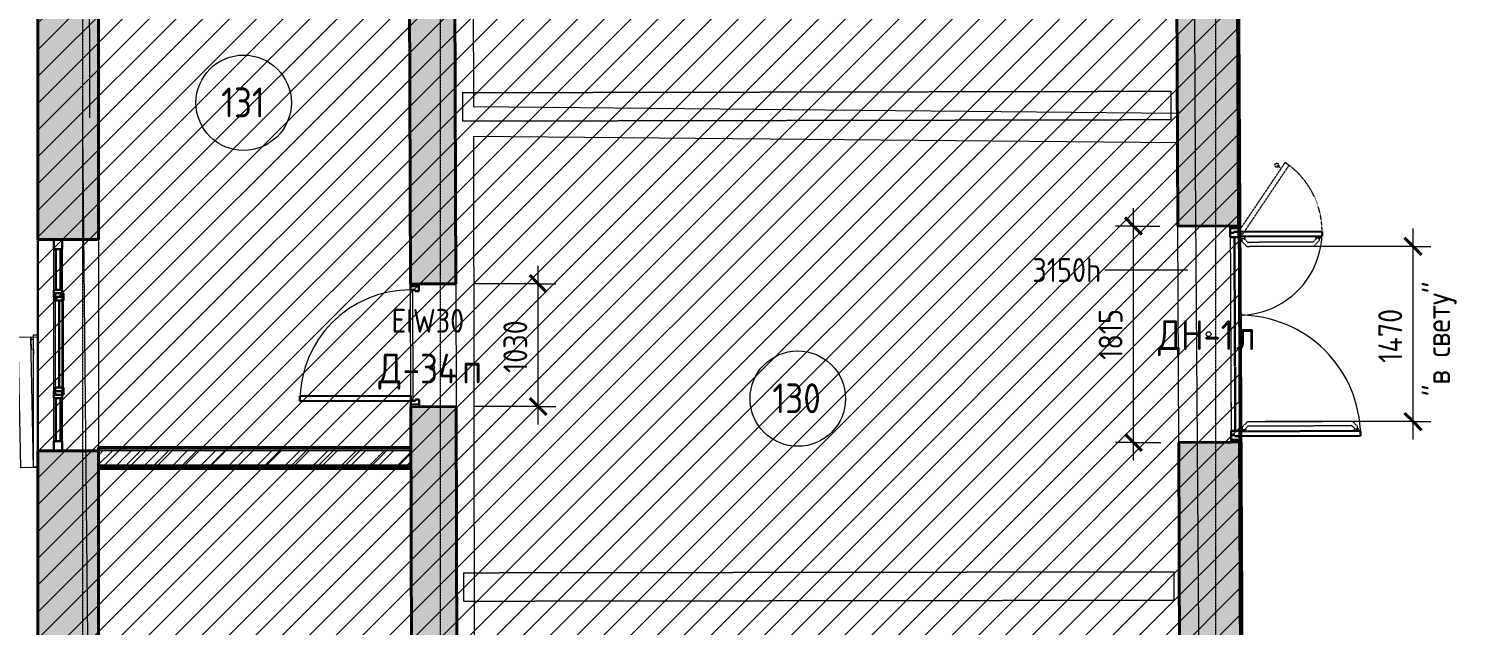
# Model space of a CAD drawing. Header units: millimetres. Extents: x -11886 to 379896, y -8130 to 47743.
# Drawn here: x 45956 to 57936, y 24606 to 29611 of the extents above; entities that cross this region are included whole.
import ezdxf

# ---------------------------------------------------------------- set-up
doc = ezdxf.new("R2010")
doc.units = ezdxf.units.MM
for name, pattern in [('ADSK_Линия сетки', [25, 20, -2.5, 0, -2.5]), ('ADSK_Сверху', [4.5, 3, -1.5]), ('ADSK_Снесено', [4.5, 3, -1.5]), ('ADSK_Штриховая_ш2 п1', [3, 2, -1])]:
    doc.linetypes.add(name, pattern=pattern)
for name, color, linetype, lineweight, true_color in [('_ Окна', 5, 'Continuous', 30, 0x0000ff), ('Витраж', 5, 'Continuous', 18, 0x0000ff), ('Двери', 5, 'Continuous', 18, 0x0000ff), ('Линии', 7, 'Continuous', 9, 0x00a600), ('Окна', 5, 'Continuous', 18, 0x0000ff), ('Панели витража', 5, 'Continuous', 18, 0x0000ff), ('Стены внутренние', 5, 'Continuous', 18, 0x0000ff), ('Стены наружные', 1, 'ADSK_Снесено', 18, 0xff0000), ('Стены штриховка', 5, 'Continuous', 18, 0x0000ff)]:
    doc.layers.add(name, color=color, linetype=linetype, lineweight=lineweight, true_color=true_color)
for name, color, linetype, lineweight in [('Аннотация', 7, 'Continuous', 9), ('Каркас', 7, 'Continuous', 18), ('Марки дверей', 7, 'Continuous', 20), ('Марки помещений', 7, 'Continuous', 20), ('Оси', 7, 'Continuous', 9), ('Перекрытие', 7, 'Continuous', 18), ('Размеры', 7, 'Continuous', 9), ('Размеры-100', 7, 'Continuous', 9)]:
    doc.layers.add(name, color=color, linetype=linetype, lineweight=lineweight)
doc.styles.add('GOST Common_1', font='GOST_Common.ttf', dxfattribs={"width": 0.9, "height": 200})
doc.styles.add('GOST Common_2', font='GOST_Common.ttf', dxfattribs={"width": 0.9, "height": 250})
doc.dimstyles.new('ADSK_Основной_2_мм_Округление_до_1_мм', dxfattribs={"dimscale": 304.8, "dimtxt": 201.142999, "dimasz": 0.463911, "dimexe": 0.492126, "dimexo": 0.492126, "dimgap": 0.098425, "dimtad": 1, "dimdec": 0, "dimdsep": 46, "dimtxsty": 'GOST Common_1', "dimblk1": 'OBLIQUE', "dimblk2": 'OBLIQUE', "dimsah": 1, "dimcen": 0.09, "dimdle": 0.492126, "dimazin": 2, "dimtfac": 1, "dimtdec": 4, "dimtix": 1, "dimtmove": 0, "dimatfit": 3, "dimfxl": 1, "dimtvp": 1, "dimtolj": 1, "dimtzin": 0, "dimlwd": 20, "dimlwe": 20, "dimarcsym": 2})

# ---------------------------------------------------------------- blocks, each defined once
blk = doc.blocks.new('ADSK_БалкаЖБ_Прямоугольная - 238_4х558мм-821700-01 План 1-го этажа маркировочный')
at = {"layer": 'Каркас', "color": 253, "linetype": 'ADSK_Сверху', "true_color": 0xaaaaaa}
for p, q in [((-2971, 119), (-2971, -119)), ((-2971, 119), (2971, 119)), ((2971, -119), (2971, 119)), ((-2971, -119), (2971, -119))]:
    blk.add_line(p, q, dxfattribs=at)
blk = doc.blocks.new('ADSK_БалкаЖБ_Прямоугольная - 238_4х558мм-821702-01 План 1-го этажа маркировочный')
at = {"layer": 'Каркас', "color": 253, "linetype": 'ADSK_Сверху', "true_color": 0xaaaaaa}
for p, q in [((-2980, 119), (-2980, -119)), ((-2980, 119), (2980, 119)), ((2980, -119), (2980, 119)), ((-2980, -119), (2980, -119))]:
    blk.add_line(p, q, dxfattribs=at)
blk = doc.blocks.new('Прямоугольный импост - 70х20_60мм-1425107-01 План 1-го этажа маркировочный')
at = {"layer": 'Витраж', "color": 161, "linetype": 'ADSK_Сверху', "true_color": 0xaaaaff}
for p, q in [((46238, 23889), (46168, 23889)), ((46168, 23809), (46168, 23889)), ((46238, 23809), (46238, 23889)), ((46168, 23439), (46168, 23469)), ((46238, 23439), (46238, 23469))]:
    blk.add_line(p, q, dxfattribs=at)
blk = doc.blocks.new('Прямоугольный импост - 70х20_60мм-1258642-01 План 1-го этажа маркировочный')
at = {"layer": 'Витраж', "color": 161, "linetype": 'ADSK_Сверху', "true_color": 0xaaaaff}
for p, q in [((-80, 35), (0, 35)), ((0, 35), (0, -35)), ((0, -35), (-80, -35))]:
    blk.add_line(p, q, dxfattribs=at)
blk = doc.blocks.new('Прямоугольный импост - 70х20_60мм-1258643-01 План 1-го этажа маркировочный')
at = {"layer": 'Витраж', "color": 161, "linetype": 'ADSK_Сверху', "true_color": 0xaaaaff}
for p, q in [((0, 35), (-80, 35)), ((0, -35), (0, 35)), ((-80, -35), (0, -35))]:
    blk.add_line(p, q, dxfattribs=at)
blk = doc.blocks.new('Прямоугольный импост - 70х20_60мм-1243038-01 План 1-го этажа маркировочный')
at = {"layer": 'Витраж', "color": 161, "linetype": 'ADSK_Сверху', "true_color": 0xaaaaff}
for p, q in [((46168, 23409), (46168, 23439)), ((46238, 23409), (46238, 23439)), ((46168, 22589), (46168, 22619)), ((46238, 22589), (46238, 22619))]:
    blk.add_line(p, q, dxfattribs=at)
blk = doc.blocks.new('Прямоугольный импост - 70х20_60мм-1225113-01 План 1-го этажа маркировочный')
at = {"layer": 'Витраж', "color": 161, "linetype": 'ADSK_Сверху', "true_color": 0xaaaaff}
for p, q in [((-6006, 10092), (-6006, 10122)), ((-5936, 10092), (-5936, 10122)), ((-6006, 9652), (-6006, 9732)), ((-5936, 9652), (-5936, 9732)), ((-6006, 9652), (-5936, 9652))]:
    blk.add_line(p, q, dxfattribs=at)
blk = doc.blocks.new('Прямоугольный импост - 70х60мм-1258640-01 План 1-го этажа маркировочный')
at = {"layer": 'Витраж', "color": 161, "linetype": 'ADSK_Сверху', "true_color": 0xaaaaff}
for p, q in [((-30, 35), (30, 35)), ((30, -35), (-30, -35))]:
    blk.add_line(p, q, dxfattribs=at)
blk = doc.blocks.new('Прямоугольный импост - 70х60мм-1425109-01 План 1-го этажа маркировочный')
at = {"layer": 'Витраж', "color": 161, "linetype": 'ADSK_Сверху', "true_color": 0xaaaaff}
for p, q in [((46238, 23809), (46168, 23809)), ((46168, 23469), (46168, 23809)), ((46238, 23469), (46238, 23809)), ((46168, 23469), (46238, 23469))]:
    blk.add_line(p, q, dxfattribs=at)
blk = doc.blocks.new('Прямоугольный импост - 70х60мм-1225009-01 План 1-го этажа маркировочный')
at = {"layer": 'Витраж', "color": 161, "linetype": 'ADSK_Сверху', "true_color": 0xaaaaff}
for p, q in [((-5936, 11392), (-6006, 11392)), ((-6006, 11032), (-6006, 11392)), ((-5936, 11032), (-5936, 11392)), ((-6006, 11032), (-5936, 11032))]:
    blk.add_line(p, q, dxfattribs=at)
blk = doc.blocks.new('Прямоугольный импост - 70х60мм-1243040-01 План 1-го этажа маркировочный')
at = {"layer": 'Витраж', "color": 161, "linetype": 'ADSK_Сверху', "true_color": 0xaaaaff}
for p, q in [((46238, 23409), (46168, 23409)), ((46168, 22619), (46168, 23409)), ((46238, 22619), (46238, 23409)), ((46168, 22619), (46238, 22619))]:
    blk.add_line(p, q, dxfattribs=at)
blk = doc.blocks.new('Витраж-тент - 75мм-2075144-01 План 1-го этажа маркировочный')
at = {"layer": '_ Окна', "color": 161, "linetype": 'ADSK_Сверху', "true_color": 0xaaaaff}
for p, q in [((-887.5, 25), (-812.5, 25)), ((-812.5, 25), (-812.5, -45)), ((887.5, 25), (812.5, 25)), ((812.5, 25), (812.5, -45)), ((-812.5, -45), (-887.5, -45)), ((-812.5, -10), (812.5, -10)), ((812.5, -45), (887.5, -45))]:
    blk.add_line(p, q, dxfattribs=at)
at = {"layer": 'Окна', "color": 161, "linetype": 'ADSK_Сверху', "true_color": 0xaaaaff}
for p, q in [((812.5, 25), (-812.5, 25)), ((-812.5, -45), (812.5, -45))]:
    blk.add_line(p, q, dxfattribs=at)
blk = doc.blocks.new('Прямоугольный импост - 70х20мм-2075044-01 План 1-го этажа маркировочный')
at = {"layer": 'Витраж', "color": 161, "linetype": 'ADSK_Сверху', "true_color": 0xaaaaff}
for p, q in [((56031, 27937), (56039, 26162)), ((56101, 27937), (56109, 26162))]:
    blk.add_line(p, q, dxfattribs=at)
blk = doc.blocks.new('Прямоугольный импост - 70х20мм-2075145-01 План 1-го этажа маркировочный')
at = {"layer": 'Витраж', "color": 161, "linetype": 'ADSK_Сверху', "true_color": 0xaaaaff}
for p, q in [((0, 45), (-20, 45)), ((-20, 45), (-20, -25)), ((0, -25), (0, 45)), ((-20, -25), (0, -25))]:
    blk.add_line(p, q, dxfattribs=at)
blk = doc.blocks.new('Прямоугольный импост - 70х20мм-2075146-01 План 1-го этажа маркировочный')
at = {"layer": 'Витраж', "color": 161, "linetype": 'ADSK_Сверху', "true_color": 0xaaaaff}
for p, q in [((-20, -25), (-20, 45)), ((-20, 45), (0, 45)), ((0, 45), (0, -25)), ((0, -25), (-20, -25))]:
    blk.add_line(p, q, dxfattribs=at)
blk = doc.blocks.new('AC_Окно_1Створка - 1091_5х1319h-807647-01 План 1-го этажа маркировочный')
at = {"layer": 'Линии', "color": 8, "lineweight": 18, "true_color": 0x808080}
for p, q in [((508, 408), (-584, 408)), ((-584, 408), (-584, 298)), ((508, 298), (508, 408)), ((-584, 298), (-584, 263)), ((-584, 298), (-549, 298)), ((-584, 298), (508, 298)), ((-564, 298), (-484, 298)), ((-484, 298), (-484, 296)), ((448, 278), (368, 278)), ((408, 298), (408, 278)), ((488, 298), (408, 298)), ((448, 276), (448, 278)), ((508, 298), (473, 298)), ((488, 275), (488, 298)), ((508, 298), (508, 239))]:
    blk.add_line(p, q, dxfattribs=at)
blk = doc.blocks.new('Системная панель - _AR_Стекло_40мм_привязка по центру-V138-01 План 1-го этажа маркировочный')
at = {"layer": 'Панели витража', "lineweight": 30}
for p, q in [((180, 20), (-180, 20)), ((-180, 20), (-180, -20)), ((180, -20), (180, 20)), ((-180, -20), (180, -20))]:
    blk.add_line(p, q, dxfattribs=at)
blk = doc.blocks.new('Прямоугольный импост - 70х20_60мм-V139-01 План 1-го этажа маркировочный')
at = {"layer": 'Витраж', "lineweight": 30}
for p, q in [((-80, 35), (0, 35)), ((-80, -35), (-80, 35)), ((0, 35), (0, -35)), ((0, -35), (-80, -35))]:
    blk.add_line(p, q, dxfattribs=at)
blk = doc.blocks.new('Прямоугольный импост - 70х20_60мм-V140-01 План 1-го этажа маркировочный')
at = {"layer": 'Витраж', "lineweight": 30}
for p, q in [((0, 35), (-80, 35)), ((-80, 35), (-80, -35)), ((0, -35), (0, 35)), ((-80, -35), (0, -35))]:
    blk.add_line(p, q, dxfattribs=at)
blk = doc.blocks.new('Системная панель - _AR_Стекло_40мм_привязка по центру-V141-01 План 1-го этажа маркировочный')
at = {"layer": 'Панели витража', "lineweight": 30}
for p, q in [((170, 20), (-170, 20)), ((-170, 20), (-170, -20)), ((170, -20), (170, 20)), ((-170, -20), (170, -20))]:
    blk.add_line(p, q, dxfattribs=at)
blk = doc.blocks.new('Витраж-тент со смещением вовне - 60мм 30 сдвиг-1466951-01 План 1-го этажа маркировочный')
at = {"layer": '_ Окна'}
for p, q in [((-425, 25), (-425, -45)), ((-425, 25), (-365, 25)), ((-425, -45), (-425, 25)), ((-365, 25), (-365, -45)), ((425, 25), (365, 25)), ((365, 25), (365, -45)), ((425, -45), (425, 25)), ((425, -45), (425, 25)), ((-365, -45), (-425, -45)), ((-365, -10), (365, -10)), ((365, -45), (425, -45))]:
    blk.add_line(p, q, dxfattribs=at)
at = {"layer": 'Окна'}
for p, q in [((365, 25), (-365, 25)), ((-365, -45), (365, -45))]:
    blk.add_line(p, q, dxfattribs=at)
blk = doc.blocks.new('Прямоугольный импост - 70х60мм-V37-01 План 1-го этажа маркировочный')
at = {"layer": 'Витраж'}
for p, q in [((-6006, 9732), (-6006, 10092)), ((-5936, 10092), (-5936, 9732))]:
    blk.add_line(p, q, dxfattribs=at)
blk = doc.blocks.new('Прямоугольный импост - 70х60мм-V134-01 План 1-го этажа маркировочный')
at = {"layer": 'Витраж'}
for p, q in [((46168, 23469), (46168, 23809)), ((46238, 23809), (46238, 23469))]:
    blk.add_line(p, q, dxfattribs=at)
blk = doc.blocks.new('Прямоугольный импост - 70х60мм-V142-01 План 1-го этажа маркировочный')
at = {"layer": 'Витраж', "lineweight": 30}
for p, q in [((-30, 35), (30, 35)), ((-30, -35), (-30, 35)), ((30, 35), (30, -35)), ((30, -35), (-30, -35))]:
    blk.add_line(p, q, dxfattribs=at)
blk = doc.blocks.new('Прямоугольный импост - 70х60мм-V143-01 План 1-го этажа маркировочный')
at = {"layer": 'Витраж'}
for p, q in [((46168, 26571), (46168, 27361)), ((46238, 27361), (46238, 26571))]:
    blk.add_line(p, q, dxfattribs=at)
blk = doc.blocks.new('Прямоугольный импост - 70х20_56мм-1423958-01 План 1-го этажа маркировочный')
at = {"layer": 'Линии', "color": 8, "lineweight": 18, "true_color": 0x808080}
for p, q in [((45998, 27042), (46033, 27042)), ((45998, 26487), (45998, 27042))]:
    blk.add_line(p, q, dxfattribs=at)
blk = doc.blocks.new('Прямоугольный импост - 70х20_56мм-1423960-01 План 1-го этажа маркировочный')
at = {"layer": 'Линии', "color": 8, "lineweight": 18, "true_color": 0x808080}
for p, q in [((45998, 25932), (45998, 26487)), ((46033, 25932), (45998, 25932))]:
    blk.add_line(p, q, dxfattribs=at)
blk = doc.blocks.new('AC_Дверь_Однопольная - Д-34п 1030х2200h-1983151-01 План 1-го этажа маркировочный')
at = {"layer": 'Двери', "lineweight": 30}
for p, q in [((-465, 1120), (-425, 1120)), ((-465, 190), (-465, 1120)), ((-425, 1120), (-425, 190)), ((-515, 190), (-495, 190)), ((-515, 120), (-515, 190)), ((-495, 120), (-515, 120)), ((-495, 190), (-465, 190)), ((-495, 120), (-495, 190)), ((-495, 190), (-495, 120)), ((-455, 120), (-495, 120)), ((-425, 190), (-465, 190)), ((-465, 190), (-465, 150)), ((-465, 150), (-455, 150)), ((-455, 150), (-455, 120)), ((455, 150), (465, 150)), ((455, 120), (455, 150)), ((495, 120), (455, 120)), ((465, 190), (495, 190)), ((465, 150), (465, 190)), ((495, 190), (495, 120)), ((495, 190), (515, 190)), ((495, 120), (495, 190)), ((515, 120), (495, 120)), ((515, 190), (515, 120))]:
    blk.add_line(p, q, dxfattribs=at)
at = {"layer": 'Двери'}
blk.add_arc((-465, 190), 930, 0, 90, dxfattribs=at)
blk = doc.blocks.new('AC_Дверь_Двупольная - ДН-1л 1815х2110h-2039696-01 План 1-го этажа маркировочный')
at = {"layer": 'Двери', "linetype": 'ADSK_Сверху', "lineweight": 9}
for p, q in [((778, 1244), (735, 1202)), ((735, 323), (735, 1202)), ((801, 1226), (771, 1196)), ((801, 1244), (778, 1244)), ((817, 1255), (801, 1255)), ((801, 1255), (801, 1217)), ((801, 1236), (801, 1244)), ((801, 1217), (817, 1217)), ((771, 329), (771, 1196)), ((-818, 940), (-802, 940)), ((-802, 902), (-818, 902)), ((-802, 940), (-802, 902)), ((-802, 921), (-802, 929)), ((-802, 929), (-778, 929)), ((-802, 911), (-771, 881)), ((-778, 929), (-735, 887)), ((-771, 329), (-771, 881)), ((-735, 323), (-735, 887)), ((-802, 309), (-818, 309)), ((-818, 270), (-802, 270)), ((-802, 299), (-771, 329)), ((-802, 270), (-802, 309)), ((-802, 289), (-802, 281)), ((-802, 281), (-778, 281)), ((-778, 281), (-735, 323)), ((778, 281), (735, 323)), ((801, 299), (771, 329)), ((801, 281), (778, 281)), ((801, 270), (801, 309)), ((801, 309), (817, 309)), ((817, 270), (801, 270))]:
    blk.add_line(p, q, dxfattribs=at)
at = {"layer": 'Двери', "lineweight": 30}
for p, q in [((857, 1270), (817, 1270)), ((817, 1270), (817, 255)), ((857, 255), (857, 1270)), ((-858, 955), (-818, 955)), ((-858, 255), (-858, 955)), ((-818, 955), (-818, 255)), ((-908, 255), (-888, 255)), ((-908, 185), (-908, 255)), ((-888, 255), (-858, 255)), ((-888, 185), (-888, 255)), ((-888, 255), (-888, 185)), ((-818, 255), (-858, 255)), ((-858, 255), (-858, 215)), ((817, 255), (857, 255)), ((887, 255), (857, 255)), ((857, 255), (857, 215)), ((887, 185), (887, 255)), ((907, 255), (887, 255)), ((887, 255), (887, 185)), ((907, 185), (907, 255)), ((-888, 185), (-908, 185)), ((-848, 185), (-888, 185)), ((-858, 215), (-848, 215)), ((-848, 215), (-848, 185)), ((857, 215), (847, 215)), ((847, 215), (847, 185)), ((847, 185), (887, 185)), ((887, 185), (907, 185))]:
    blk.add_line(p, q, dxfattribs=at)
at = {"layer": 'Двери'}
for centre, radius, start, end in [((857, 255), 1015, 90, 180), ((-858, 255), 700, 360, 90)]:
    blk.add_arc(centre, radius, start, end, dxfattribs=at)
blk = doc.blocks.new('ADSK_Марка_Помещение_ОдноЗначение - Номер-247393-01 План 1-го этажа маркировочный')
at = {"layer": 'Марки помещений'}
blk.add_circle((0, 0), 4, dxfattribs=at)
blk = doc.blocks.new('ADSK_Марка_Дверь - Марка типа и комментарии-2020407-01 План 1-го этажа маркировочный')
at = {"layer": 'Марки дверей', "lineweight": 9}
blk.add_circle((0, 0), 0.2, dxfattribs=at)
blk = doc.blocks.new('DIMBLOCK53-01 План 1-го этажа маркировочный')
at = {"layer": 'Размеры-100', "lineweight": 20, "transparency": 16777216}
for p, q in [((50228, 26291), (50228, 27621)), ((50228, 27471), (49688, 27471)), ((50228, 27471), (50378, 27471)), ((50228, 26441), (49690, 26441)), ((50228, 26441), (50378, 26441))]:
    blk.add_line(p, q, dxfattribs=at)
at = {"layer": 'Размеры-100', "lineweight": 40, "transparency": 16777216}
for p, q in [((50228, 27471), (50158, 27542)), ((50228, 27471), (50299, 27401)), ((50228, 26441), (50158, 26512)), ((50228, 26441), (50299, 26371))]:
    blk.add_line(p, q, dxfattribs=at)
at = {"layer": 'Размеры-100', "color": 0, "lineweight": 20, "transparency": 16777216, "insert": (49937, 26723), "char_height": 200, "width": 560.47, "attachment_point": 1, "rotation": 90, "line_spacing_factor": 1.022761, "style": 'GOST Common_1'}
blk.add_mtext('1030', dxfattribs=at)
blk = doc.blocks.new('_Oblique')
at = {"color": 0, "linetype": 'ByBlock', "lineweight": -2}
blk.add_line((-0.5, -0.5), (0.5, 0.5), dxfattribs=at)
blk = doc.blocks.new('DIMBLOCK68-01 План 1-го этажа маркировочный')
at = {"layer": 'Размеры-100', "lineweight": 20, "transparency": 16777216}
for p, q in [((55219, 25990), (55219, 28105)), ((55219, 27955), (55069, 27955)), ((55219, 27955), (55441, 27955)), ((55219, 26140), (55069, 26140)), ((55219, 26140), (55449, 26140))]:
    blk.add_line(p, q, dxfattribs=at)
at = {"layer": 'Размеры-100', "lineweight": 40, "transparency": 16777216}
for p, q in [((55219, 27955), (55149, 28026)), ((55219, 27955), (55290, 27884)), ((55219, 26140), (55149, 26211)), ((55219, 26140), (55290, 26069))]:
    blk.add_line(p, q, dxfattribs=at)
at = {"layer": 'Размеры-100', "color": 0, "lineweight": 20, "transparency": 16777216, "insert": (54928, 26833), "char_height": 200, "width": 515.47, "attachment_point": 1, "rotation": 90, "line_spacing_factor": 1.022761, "style": 'GOST Common_1'}
blk.add_mtext('1815', dxfattribs=at)
blk = doc.blocks.new('DIMBLOCK69-01 План 1-го этажа маркировочный')
at = {"layer": 'Размеры-100', "lineweight": 20, "transparency": 16777216}
for p, q in [((57564, 26165), (57564, 27935)), ((57564, 27785), (56320, 27785)), ((57564, 27785), (57714, 27785)), ((57564, 26315), (56326, 26315)), ((57564, 26315), (57714, 26315))]:
    blk.add_line(p, q, dxfattribs=at)
at = {"layer": 'Размеры-100', "lineweight": 40, "transparency": 16777216}
for p, q in [((57564, 27785), (57493, 27856)), ((57564, 27785), (57635, 27714)), ((57564, 26315), (57493, 26386)), ((57564, 26315), (57635, 26244))]:
    blk.add_line(p, q, dxfattribs=at)
at = {"layer": 'Размеры-100', "color": 0, "lineweight": 20, "transparency": 16777216, "char_height": 200, "attachment_point": 1, "rotation": 90, "line_spacing_factor": 1.022761, "style": 'GOST Common_1'}
for s, insert, width in [('"в свету"', (57674, 26528), 1251.86), ('1470', (57273, 26808), 580.93)]:
    blk.add_mtext(s, dxfattribs=dict(at, insert=insert, width=width))

msp = doc.modelspace()

# ---------------------------------------------------------------- hatches: boundary and pattern name
at = {"lineweight": 13, "true_color": 0x636466, "transparency": 33554559}
h = msp.add_hatch(dxfattribs=at)
h.set_pattern_fill('ANSI31', color=251, scale=50)
h.set_pattern_definition([(45, (0, 84876.59), (-112.2532, 112.2532), [])])
h.paths.add_polyline_path([(49933.4, 8532.3), (56213.95, 8532.3), (56032.62, 43759.21), (46033.21, 43759.21), (46033.21, 20934.06), (46719.85, 20904.57), (46719.85, 10918.4), (782.6, 10918.4), (771.13, 8529.25), (290.5, 8529.25), (290.5, 306.79), (8273, 272.02), (8273, 2186.48), (18972.64, 2186.48), (18972.64, -2732.57), (31336.4, -2732.57), (31336.4, 2185.74), (42036.93, 2106.79), (42036.93, 150.23), (49933.4, 150.23)])
at = {"layer": 'Стены внутренние', "true_color": 0xc0c0c0}
h = msp.add_hatch(color=9, dxfattribs=at)
h.paths.add_polyline_path([(49161.69, 26010.83), (49541.69, 26011.91), (49540.47, 26441.27), (49160.47, 26440.2), (49161.68, 26011.91)])
h.paths.add_polyline_path([(49157.54, 27470.19), (49537.54, 27471.27), (49529.68, 30240.18), (49149.68, 30239.1), (49154.08, 28689.99)])
h.paths.add_polyline_path([(49145.73, 31628.96), (49525.73, 31630.04), (49514.2, 35692.87), (49134.2, 35691.79), (49145.73, 31630.04)])
h.paths.add_polyline_path([(49131.26, 36724.79), (49511.26, 36725.87), (49510.83, 36878.77), (49130.81, 36883.07), (49131.26, 36724.99)])
at = {"layer": 'Стены внутренние', "lineweight": 9}
h = msp.add_hatch(dxfattribs=at)
h.set_pattern_fill('FP_2', color=256, style=0, pattern_type=2)
h.set_pattern_definition([(45, (0, 0), (-117.8655, 117.8655), []), (45, (78.58, 0), (-117.8655, 117.8655), [])])
h.paths.add_polyline_path([(49161.86, 25951.15), (49161.44, 26071.15), (46543.21, 26071.15), (46543.21, 25951.15), (49161.8, 25951.15)])
at = {"layer": 'Стены внутренние', "true_color": 0xc0c0c0}
h = msp.add_hatch(color=9, dxfattribs=at)
h.paths.add_polyline_path([(49556.23, 20891.93), (49552.77, 22107.51), (49172.77, 22106.43), (49176.22, 20893.68), (49514.37, 20892.12)])
h.paths.add_polyline_path([(49168.93, 23458.87), (49548.93, 23459.95), (49541.69, 26011.91), (49161.69, 26010.83), (49168.93, 23459.95)])
at = {"layer": 'Стены наружные', "linetype": 'Continuous', "true_color": 0xc0c0c0}
h = msp.add_hatch(color=9, dxfattribs=at)
h.paths.add_polyline_path([(56131.69, 20861.57), (56126.87, 21975.35), (55616.87, 21973.14), (55621.67, 20863.92), (56126.87, 20861.59)])
h.paths.add_polyline_path([(55609, 23793.12), (56118.99, 23795.33), (56108.84, 26142.13), (55598.84, 26139.92), (55608.48, 23912.97)])
h.paths.add_polyline_path([(55590.99, 27954.91), (56030.99, 27956.81), (56030.99, 27956.83), (56100.99, 27957.13), (56090.68, 30339.21), (55580.69, 30337.01), (55587.97, 28652.5)])
h.paths.add_polyline_path([(55576.58, 31287), (56086.57, 31289.21), (56072.02, 34652.54), (55562.02, 34650.33), (55574.01, 31880.66)])
h.paths.add_polyline_path([(55554.37, 36420.32), (56064.36, 36422.52), (56032.62, 43759.21), (55522.61, 43759.21), (55554.36, 36422.52)])
h = msp.add_hatch(color=9, dxfattribs=at)
h.paths.add_polyline_path([(46033.21, 20934.06), (46543.21, 20934.06), (46543.21, 22119.17), (46033.21, 22119.17)])
h.paths.add_polyline_path([(46033.21, 23889.17), (46543.21, 23889.17), (46543.21, 26071.15), (46033.21, 26071.15), (46033.21, 23912.97)])
h.paths.add_polyline_path([(46033.21, 27841.15), (46543.21, 27841.15), (46543.21, 30057.44), (46033.21, 30057.44)])
h.paths.add_polyline_path([(46033.21, 31827.44), (46543.21, 31827.44), (46543.21, 34118.81), (46033.21, 34118.81), (46033.21, 31880.66)])
h.paths.add_polyline_path([(46396.03, 35888.81), (46543.21, 35888.81), (46543.21, 43249.21), (46033.21, 43249.21), (46033.21, 35888.81), (46393.73, 35888.81)])

# ---------------------------------------------------------------- linework, layer by layer
at = {"color": 251, "lineweight": 30, "true_color": 0x636466}
msp.add_lwpolyline([(46033.21, 20934.06), (46033.21, 43759.21), (56032.62, 43759.21), (56213.95, 8532.3), (49933.4, 8532.3), (49933.4, 150.23), (42036.93, 150.23), (42036.93, 2106.79), (31235.97, 2186.48), (31336.4, 2185.74), (31336.4, -2732.57), (18972.64, -2732.57), (18972.64, 2186.48), (8273, 2186.48), (8273, 272.02), (290.5, 306.79), (290.5, 8529.25)], dxfattribs=at)
at = {"layer": 'Аннотация'}
for p, q in [((54985.17, 27586.3), (54979.49, 27586.3)), ((55676.88, 27586.3), (54985.17, 27586.3))]:
    msp.add_line(p, q, dxfattribs=at)
at = {"layer": 'Линии', "color": 8, "lineweight": 18, "true_color": 0x808080}
for p, q in [((49680.44, 31690.07), (49685.19, 28956.73)), ((49685.19, 28956.73), (55586.89, 28902.52)), ((49685.63, 28706.71), (49697.56, 21839.84)), ((55587.97, 28652.5), (49685.63, 28706.71)), ((49179.48, 26490.25), (49177.86, 27420.25))]:
    msp.add_line(p, q, dxfattribs=at)
at = {"layer": 'Линии', "linetype": 'ADSK_Штриховая_ш2 п1'}
for p, q in [((56101.2, 27907.13), (56491.89, 28487.96)), ((56134.39, 27884.81), (56525.08, 28465.64)), ((56421.96, 28464.62), (56459.3, 28439.5)), ((56491.89, 28487.96), (56525.08, 28465.64)), ((56100.99, 27957.13), (56101.2, 27907.13)), ((56101.2, 27907.13), (56134.39, 27884.81))]:
    msp.add_line(p, q, dxfattribs=at)
msp.add_circle((56421.96, 28464.62), 17, dxfattribs=at)
msp.add_arc((56101.2, 27907.13), 700, 0.073494, 56.073494, dxfattribs=at)
at = {"layer": 'Оси', "linetype": 'ADSK_Линия сетки'}
for p, q in [((46409.91, -7330.38), (46409.91, 44534.79)), ((49409.91, -7330.38), (49409.91, 44534.79)), ((55909.91, -4984.79), (55909.91, 44534.79))]:
    msp.add_line(p, q, dxfattribs=at)
at = {"layer": 'Перекрытие', "color": 9, "linetype": 'ADSK_Сверху', "true_color": 0xaad4d4}
for p, q in [((55696.55, 36859.8), (55738.57, 28239.84)), ((46470.46, 28861.63), (46456.58, 33246.92)), ((46489.03, 20807.1), (46409.66, 28860.37)), ((55738.57, 28239.84), (55792.55, 20763.05))]:
    msp.add_line(p, q, dxfattribs=at)
at = {"layer": 'Стены внутренние', "color": 18, "lineweight": 40, "true_color": 0x000000}
for p, q in [((49149.68, 30240.23), (49157.54, 27470.19)), ((49537.54, 27471.27), (49529.68, 30241.31)), ((49227.54, 27470.39), (49537.54, 27471.27)), ((49160.47, 26440.2), (49168.93, 23458.87)), ((49540.47, 26441.27), (49230.47, 26440.39)), ((49548.93, 23459.95), (49540.47, 26441.27)), ((49161.44, 26099.15), (46543.21, 26099.15)), ((46543.21, 26099.15), (46543.21, 25923.15)), ((46543.21, 25923.15), (49161.94, 25923.15))]:
    msp.add_line(p, q, dxfattribs=at)
at = {"layer": 'Стены внутренние', "color": 18, "true_color": 0x000000}
for p, q in [((49537.54, 27471.27), (49540.47, 26441.27)), ((49160.21, 26530.19), (49157.69, 27420.19))]:
    msp.add_line(p, q, dxfattribs=at)
at = {"layer": 'Стены наружные', "color": 18, "linetype": 'Continuous', "lineweight": 40, "true_color": 0x000000}
for p, q in [((55580.69, 30337.01), (55590.99, 27954.91)), ((56100.99, 27957.13), (56090.68, 30339.21)), ((46033.21, 30057.44), (46033.21, 27841.15)), ((46543.21, 27841.15), (46543.21, 30057.44)), ((55590.99, 27954.91), (56030.99, 27956.81)), ((46033.21, 27841.15), (46543.21, 27841.15)), ((56038.84, 26141.83), (55598.84, 26139.92)), ((55598.84, 26139.92), (55609, 23793.12)), ((56118.99, 23795.33), (56108.84, 26142.13)), ((46033.21, 26071.15), (46033.21, 23889.17)), ((46543.21, 26071.15), (46033.21, 26071.15)), ((46543.21, 23889.17), (46543.21, 25923.15))]:
    msp.add_line(p, q, dxfattribs=at)
at = {"layer": 'Стены наружные', "color": 18, "linetype": 'Continuous', "true_color": 0x000000}
for p, q in [((55598.84, 26139.92), (55590.99, 27954.91)), ((46033.21, 26071.15), (46033.21, 27841.15)), ((46543.21, 27841.15), (46543.21, 26099.15)), ((56101.38, 27867.13), (56108.45, 26232.15))]:
    msp.add_line(p, q, dxfattribs=at)
at = {"layer": 'Стены штриховка'}
for p, q in [((49161.46, 26090.15), (46543.21, 26090.15)), ((49161.48, 26084.15), (46543.21, 26084.15)), ((49161.52, 26071.15), (46543.21, 26071.15)), ((49161.86, 25951.15), (46543.21, 25951.15)), ((49161.89, 25938.15), (46543.21, 25938.15)), ((49161.91, 25932.15), (46543.21, 25932.15))]:
    msp.add_line(p, q, dxfattribs=at)

# ---------------------------------------------------------------- block references
at = {"layer": '_ Окна', "color": 161, "linetype": 'ADSK_Сверху', "true_color": 0xaaaaff, "rotation": 270.2478943676963}
msp.add_blockref('Витраж-тент - 75мм-2075144-01 План 1-го этажа маркировочный', (56079.91, 27049.49), dxfattribs=at)
at = {"layer": '_ Окна', "rotation": 89.99999999999974}
msp.add_blockref('Витраж-тент со смещением вовне - 60мм 30 сдвиг-1466951-01 План 1-го этажа маркировочный', (46203.21, 26966.15), dxfattribs=at)
at = {"layer": 'Витраж', "color": 161, "linetype": 'ADSK_Сверху', "true_color": 0xaaaaff}
for name, p, rotation in [('Прямоугольный импост - 70х20мм-2075146-01 План 1-го этажа маркировочный', (56075.99, 27956.98), 90.24789436769629), ('Прямоугольный импост - 70х20_60мм-1258643-01 План 1-го этажа маркировочный', (46203.21, 26071.15), 269.9999999999997)]:
    msp.add_blockref(name, p, dxfattribs=dict(at, rotation=rotation))
for name, p in [('Прямоугольный импост - 70х20мм-2075044-01 План 1-го этажа маркировочный', (0, 0)), ('Прямоугольный импост - 70х20_60мм-1425107-01 План 1-го этажа маркировочный', (0, 3951.98)), ('Прямоугольный импост - 70х60мм-1425109-01 План 1-го этажа маркировочный', (0, 3951.98)), ('Прямоугольный импост - 70х20_60мм-1243038-01 План 1-го этажа маркировочный', (0, 3951.98)), ('Прямоугольный импост - 70х60мм-1243040-01 План 1-го этажа маркировочный', (0, 3951.98)), ('Прямоугольный импост - 70х20_60мм-1225113-01 План 1-го этажа маркировочный', (52174.25, 16419.22)), ('Прямоугольный импост - 70х60мм-1225009-01 План 1-го этажа маркировочный', (52174.25, 15119.22))]:
    msp.add_blockref(name, p, dxfattribs=at)
at = {"layer": 'Витраж', "color": 161, "linetype": 'ADSK_Сверху', "true_color": 0xaaaaff, "extrusion": (0, 0, -1)}
for name, p, rotation in [('Прямоугольный импост - 70х20_60мм-1258642-01 План 1-го этажа маркировочный', (-46203.21, 27841.15), 90.00000000000026), ('Прямоугольный импост - 70х60мм-1258640-01 План 1-го этажа маркировочный', (-46203.21, 27391.15), 90.00000000000026), ('Прямоугольный импост - 70х60мм-1258640-01 План 1-го этажа маркировочный', (-46203.21, 26541.15), 90.00000000000026), ('Прямоугольный импост - 70х20мм-2075145-01 План 1-го этажа маркировочный', (-56083.84, 26142), 269.7521056323037)]:
    msp.add_blockref(name, p, dxfattribs=dict(at, rotation=rotation))
at = {"layer": 'Витраж', "extrusion": (0, 0, -1), "rotation": 90.00000000000026}
for name, p in [('Прямоугольный импост - 70х20_60мм-V139-01 План 1-го этажа маркировочный', (-46203.21, 27841.15)), ('Прямоугольный импост - 70х60мм-V142-01 План 1-го этажа маркировочный', (-46203.21, 27391.15)), ('Прямоугольный импост - 70х60мм-V142-01 План 1-го этажа маркировочный', (-46203.21, 26541.15))]:
    msp.add_blockref(name, p, dxfattribs=at)
at = {"layer": 'Витраж'}
for name, p in [('Прямоугольный импост - 70х60мм-V134-01 План 1-го этажа маркировочный', (0, 3951.98)), ('Прямоугольный импост - 70х60мм-V143-01 План 1-го этажа маркировочный', (0, 0)), ('Прямоугольный импост - 70х60мм-V37-01 План 1-го этажа маркировочный', (52174.25, 16419.22))]:
    msp.add_blockref(name, p, dxfattribs=at)
at = {"layer": 'Витраж', "rotation": 269.9999999999997}
msp.add_blockref('Прямоугольный импост - 70х20_60мм-V140-01 План 1-го этажа маркировочный', (46203.21, 26071.15), dxfattribs=at)
at = {"layer": 'Двери', "linetype": 'ADSK_Сверху', "lineweight": 9, "rotation": 270.2478943676962}
msp.add_blockref('AC_Дверь_Двупольная - ДН-1л 1815х2110h-2039696-01 План 1-го этажа маркировочный', (55849.92, 27048.54), dxfattribs=at)
at = {"layer": 'Двери', "rotation": 90.16269940438917}
msp.add_blockref('AC_Дверь_Однопольная - Д-34п 1030х2200h-1983151-01 План 1-го этажа маркировочный', (49349.01, 26955.73), dxfattribs=at)
at = {"layer": 'Каркас', "color": 253, "linetype": 'ADSK_Сверху', "true_color": 0xaaaaaa}
for name, p, rotation in [('ADSK_БалкаЖБ_Прямоугольная - 238_4х558мм-821700-01 План 1-го этажа маркировочный', (52564.19, 28961.06), 0.1135692853817458), ('ADSK_БалкаЖБ_Прямоугольная - 238_4х558мм-821702-01 План 1-го этажа маркировочный', (52582.02, 24933.57), 0.08173429478806005)]:
    msp.add_blockref(name, p, dxfattribs=dict(at, rotation=rotation))
at = {"layer": 'Линии', "color": 8, "lineweight": 18, "true_color": 0x808080, "rotation": 91.22834410468771}
msp.add_blockref('AC_Окно_1Створка - 1091_5х1319h-807647-01 План 1-го этажа маркировочный', (46283.21, 26522.27), dxfattribs=at)
at = {"layer": 'Линии', "color": 8, "lineweight": 18, "true_color": 0x808080}
for name in ['Прямоугольный импост - 70х20_56мм-1423958-01 План 1-го этажа маркировочный', 'Прямоугольный импост - 70х20_56мм-1423960-01 План 1-го этажа маркировочный']:
    msp.add_blockref(name, (0, 0), dxfattribs=at)
at = {"layer": 'Марки дверей', "xscale": 99.99999999999993, "yscale": 99.99999999999993, "zscale": 99.99999999999993}
for p in [(55849.92, 27048.54), (49338.21, 26767.98)]:
    msp.add_blockref('ADSK_Марка_Дверь - Марка типа и комментарии-2020407-01 План 1-го этажа маркировочный', p, dxfattribs=at)
at = {"layer": 'Марки помещений', "xscale": 99.99999999999993, "yscale": 99.99999999999993, "zscale": 99.99999999999993}
for p in [(47759.04, 28988.92), (52405.19, 26508.14)]:
    msp.add_blockref('ADSK_Марка_Помещение_ОдноЗначение - Номер-247393-01 План 1-го этажа маркировочный', p, dxfattribs=at)
at = {"layer": 'Панели витража', "rotation": 89.99999999999974}
for name, p in [('Системная панель - _AR_Стекло_40мм_привязка по центру-V141-01 План 1-го этажа маркировочный', (46203.21, 27591.15)), ('Системная панель - _AR_Стекло_40мм_привязка по центру-V138-01 План 1-го этажа маркировочный', (46203.21, 26331.15))]:
    msp.add_blockref(name, p, dxfattribs=at)

# ---------------------------------------------------------------- texts
at = {"layer": 'Аннотация', "insert": (54372.27, 27686.3), "char_height": 200, "width": 735.9491, "attachment_point": 1, "style": 'GOST Common_1'}
msp.add_mtext('3150h', dxfattribs=at)
at = {"layer": 'Марки дверей', "lineweight": 9, "attachment_point": 1}
for s, insert, char_height, width, style in [('EIW30', (48999.64, 27260.39), 200, 779.2402, 'GOST Common_1'), ('ДН', (55424.94, 27165.55), 250, 461.772, 'GOST Common_2'), ('-1', (55805.94, 27165.55), 250, 331.8986, 'GOST Common_2'), ('\\fGOST Common|b0|i0|c204|p34|;\\W.9;л', (56079.78, 27165.55), 250, 194.8101, 'GOST Common_2'), ('\\fGOST Common|b0|i0|c204|p34|;\\W.9;Д', (48889.39, 26884.99), 250, 245.3164, 'GOST Common_2'), ('-34', (49091.79, 26884.99), 250, 606.0757, 'GOST Common_2'), ('\\fGOST Common|b0|i0|c204|p34|;\\W.9;п', (49591.85, 26884.99), 250, 194.8101, 'GOST Common_2')]:
    msp.add_mtext(s, dxfattribs=dict(at, insert=insert, char_height=char_height, width=width, style=style))
at = {"layer": 'Марки помещений', "lineweight": 9, "char_height": 250, "attachment_point": 1, "style": 'GOST Common_2'}
for s, insert, width in [('131', (47570.48, 29116.64), 468.9872), ('130', (52192.79, 26635.86), 526.7087)]:
    msp.add_mtext(s, dxfattribs=dict(at, insert=insert, width=width))

# ---------------------------------------------------------------- dimensions: what is measured, and where the dimension line sits
at = {"layer": 'Размеры', "lineweight": 20}
for base, p1, p2, override, picture, middle in [((55219.22, 27954.93), (55598.84, 26139.94), (55590.99, 27954.93), {"dimpost": '<>', "dimfxl": 1815}, 'DIMBLOCK68-01 План 1-го этажа маркировочный', (55089.22, 27047.44)), ((50228.26, 27471.27), (49540.47, 26441.27), (49537.54, 27471.27), {"dimpost": '<>', "dimfxl": 1030}, 'DIMBLOCK53-01 План 1-го этажа маркировочный', (50098.26, 26956.27))]:
    dim = msp.add_linear_dim(base=base, p1=p1, p2=p2, angle=90, dimstyle='ADSK_Основной_2_мм_Округление_до_1_мм', override=override, dxfattribs=at)
    dim.commit()
    dim.dimension.update_dxf_attribs({"geometry": picture, "text_midpoint": middle})
dim = msp.add_linear_dim(base=(57563.95, 27784.93), p1=(56176.44, 26314.94), p2=(56170.08, 27784.93), angle=90, text='<>\\X"в свету"', dimstyle='ADSK_Основной_2_мм_Округление_до_1_мм', override={"dimpost": '<>', "dimfxl": 1470}, dxfattribs=at)
dim.commit()
dim.dimension.update_dxf_attribs({"geometry": 'DIMBLOCK69-01 План 1-го этажа маркировочный', "text_midpoint": (57563.95, 27049.94)})

doc.saveas('drawing.dxf')
